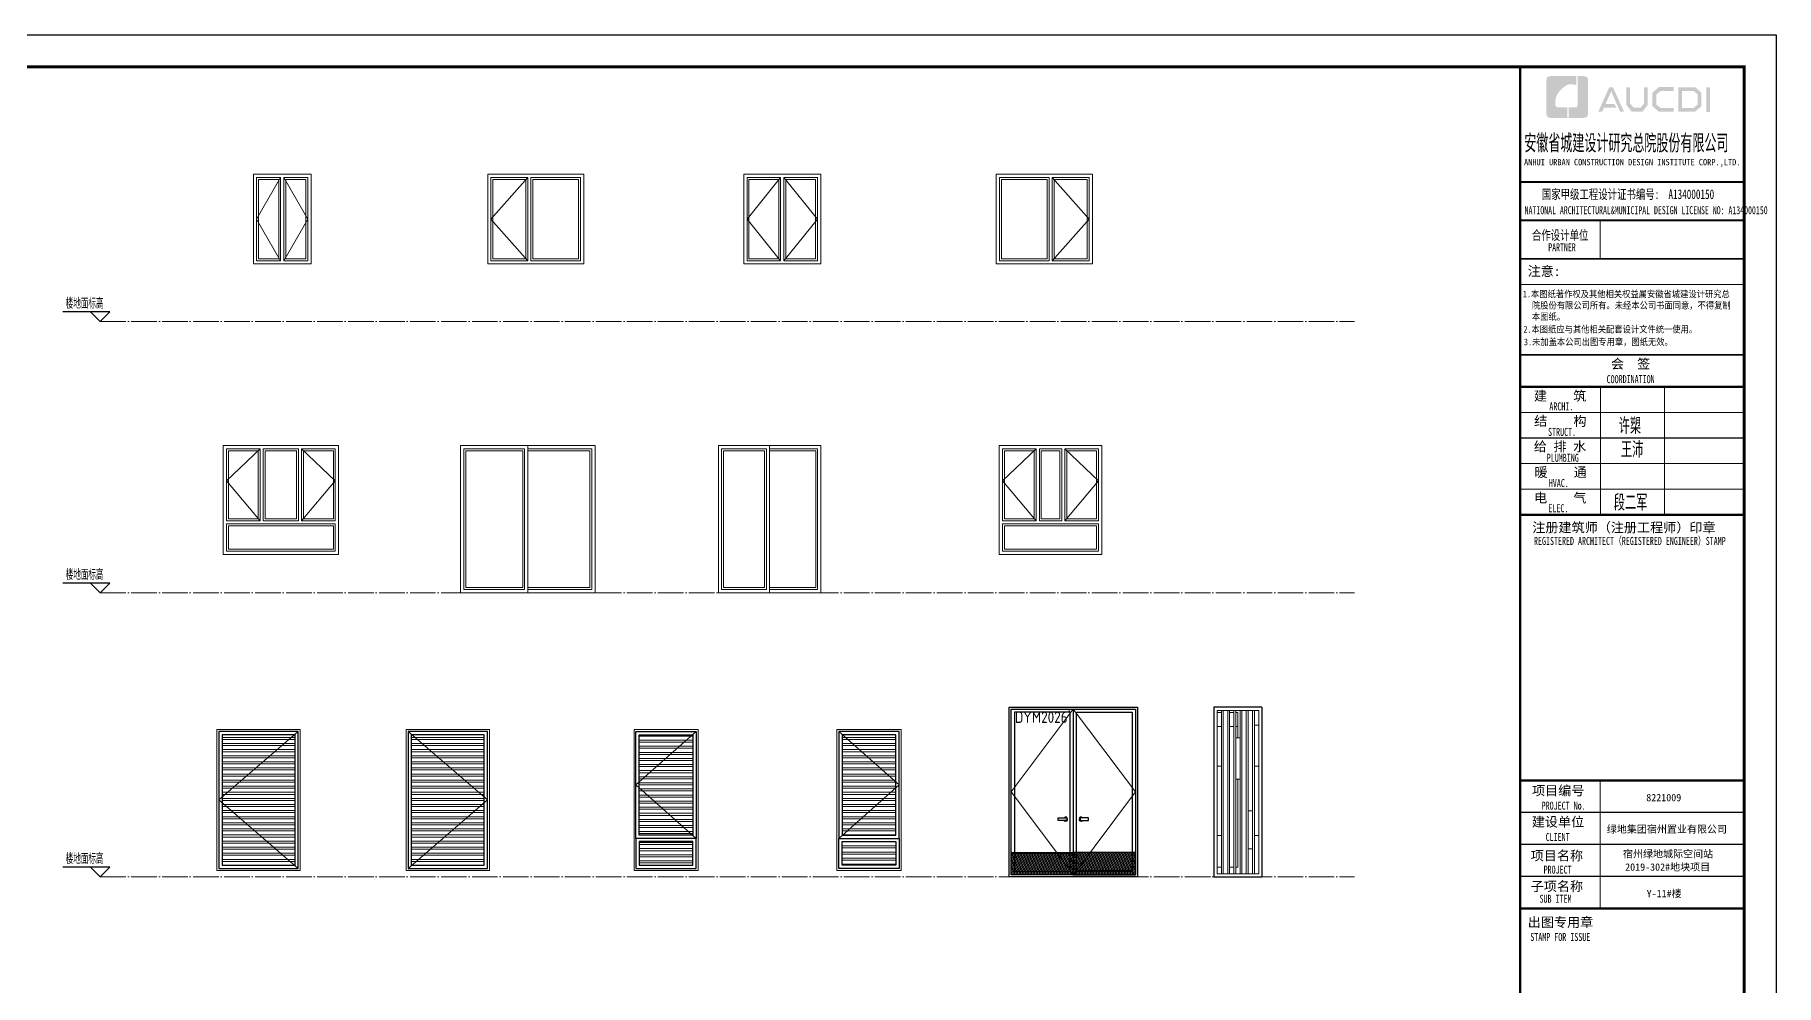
# Model space of a CAD drawing. Extents: x -518115 to 389031, y -231062 to 1628073.
# Drawn here: x 13865 to 41064, y 811724 to 826574 of the extents above; entities that cross this region are included whole.
import ezdxf

# ---------------------------------------------------------------- set-up
doc = ezdxf.new("R2010")
doc.units = 0
doc.header["$LTSCALE"] = 1000
doc.header["$MEASUREMENT"] = 0
doc.linetypes.add('DOTE', pattern=[2.42, 2, -0.2, 0.02, -0.2])
for name, color, linetype, lineweight in [('A-PL-门', 64, 'Continuous', 25), ('DOTE', 19, 'DOTE', 9), ('WINDOW', 144, 'Continuous', 15), ('图签', 147, 'Continuous', 18), ('立面-普通轮廓', 7, 'Continuous', 18), ('立面-窗', 129, 'Continuous', 30), ('立面-窗开启线', 250, 'Continuous', 13)]:
    doc.layers.add(name, color=color, linetype=linetype, lineweight=lineweight)
for name, color, linetype in [('DIM_ELEV', 3, 'Continuous'), ('图框', 140, 'Continuous'), ('图签文字', 147, 'Continuous')]:
    doc.layers.add(name, color=color, linetype=linetype)
doc.layers.add('yichutu', color=7, linetype='Continuous', true_color=0xffffff, plot=False)
doc.layers.add('不打印-标记', color=10, linetype='Continuous', lineweight=9, plot=False)
doc.styles.add('_TCH_DIM', font='SIMPLEX.shx', dxfattribs={"width": 0.7, "bigfont": 'GBCBIG.shx'})
doc.styles.add('HT', font='')
doc.styles.get("Standard").update_dxf_attribs({"font": 'gbenor.shx', "bigfont": 'gbcbig.shx'})
doc.styles.add('宋体', font='', dxfattribs={"height": 50})
doc.styles.add('建筑图签-1', font='', dxfattribs={"width": 0.7})
doc.styles.add('建筑图签-2', font='TXT.shx', dxfattribs={"width": 0.5, "bigfont": 'HZTXT.shx'})
doc.styles.get('HT').set_extended_font_data('SimHei')
doc.styles.get('宋体').set_extended_font_data('SimSun')
doc.styles.get('建筑图签-1').set_extended_font_data('SimHei')
pattern_1 = [(0, (-641266.373, -10130.59), (0, 31.25), []), (45, (-641266.373, -10130.59), (-22.0970869, 22.0970869), [])]

# ---------------------------------------------------------------- blocks, each defined once
blk = doc.blocks.new('yct-841-594-84100-59399.9999999999-100-1000.0')
at = {"layer": 'yichutu', "color": 7, "true_color": 0xffffff}
blk.add_lwpolyline([(0, 0), (0, 59400), (84100, 59400), (84100, 0)], close=True, dxfattribs=at)
blk = doc.blocks.new('院标1')
h = blk.add_hatch(color=150)
h.dxf.hatch_style = 1
h.set_gradient(color1=(33, 113, 253), color2=(33, 113, 253), tint=1, name='INVCURVED')
edge = h.paths.add_edge_path()
edge.add_spline(control_points=[(116373, 648379), (116379, 648379), (116382, 648379), (116391, 648379), (116391, 648379), (116391, 648379), (116616, 648379), (116616, 648379), (116616, 648379), (116616, 648379), (116616, 648054), (116616, 648054), (116616, 648054), (116616, 648054), (116108, 648054), (116108, 648054), (116108, 648054), (116028, 648054), (115963, 648111), (115963, 648199), (115963, 648199), (115963, 648199), (115963, 649215), (115963, 649215), (115963, 649215), (115963, 649295), (116018, 649360), (116108, 649360), (116108, 649360), (116108, 649360), (116897, 649360), (116897, 649360), (116897, 649360), (116897, 649360), (116897, 649080), (116897, 649080), (116897, 649080), (116897, 649080), (116566, 649140), (116356, 648859), (116356, 648859), (116245, 648719), (116240, 648545), (116247, 648466), (116247, 648466), (116254, 648386), (116247, 648466), (116247, 648466), (116247, 648466), (116247, 648466), (116258, 648374), (116373, 648379)], knot_values=[0, 0, 0, 0, 0.071429, 0.071429, 0.071429, 0.107143, 0.142857, 0.142857, 0.142857, 0.178571, 0.214286, 0.214286, 0.214286, 0.25, 0.285714, 0.285714, 0.285714, 0.321429, 0.357143, 0.357143, 0.357143, 0.392857, 0.428571, 0.428571, 0.428571, 0.464286, 0.5, 0.5, 0.5, 0.535714, 0.571429, 0.571429, 0.571429, 0.607143, 0.642857, 0.642857, 0.642857, 0.678571, 0.714286, 0.714286, 0.714286, 0.75, 0.785714, 0.785714, 0.785714, 0.821429, 0.857143, 0.857143, 0.857143, 0.928571, 1, 1, 1, 1], degree=3, periodic=0)
h = blk.add_hatch(color=150)
h.dxf.hatch_style = 1
h.set_gradient(color1=(33, 113, 253), color2=(33, 113, 253), tint=1, name='INVCURVED')
edge = h.paths.add_edge_path()
edge.add_spline(control_points=[(117268, 649215), (117268, 649215), (117268, 648199), (117268, 648199), (117268, 648199), (117268, 648114), (117212, 648054), (117123, 648054), (117123, 648054), (117123, 648054), (116663, 648054), (116663, 648054), (116663, 648054), (116663, 648054), (116663, 648379), (116663, 648379), (116663, 648379), (116663, 648379), (116865, 648379), (116865, 648379), (116865, 648379), (116907, 648379), (116941, 648413), (116941, 648455), (116941, 648455), (116941, 648455), (116941, 649360), (116941, 649360), (116941, 649360), (116941, 649360), (117123, 649360), (117123, 649360), (117123, 649360), (117204, 649360), (117268, 649306), (117268, 649215)], knot_values=[0, 0, 0, 0, 0.1, 0.1, 0.1, 0.15, 0.2, 0.2, 0.2, 0.25, 0.3, 0.3, 0.3, 0.35, 0.4, 0.4, 0.4, 0.45, 0.5, 0.5, 0.5, 0.55, 0.6, 0.6, 0.6, 0.65, 0.7, 0.7, 0.7, 0.75, 0.8, 0.8, 0.8, 0.9, 1, 1, 1, 1], degree=3, periodic=0)
blk = doc.blocks.new('A$C549D2611')
at = {"layer": '图框'}
h = blk.add_hatch(color=256, dxfattribs=at)
h.paths.add_polyline_path([(40957, -821), (41019, -821), (41019, -1206), (40957, -1206)])
h.paths.add_polyline_path([(40580, -879), (40580, -1142), (40761, -1142), (40823, -1089), (40823, -929), (40762, -879)], flags=16)
h.paths.add_polyline_path([(40521, -820), (40521, -1201), (40782, -1201), (40882, -1116), (40882, -902), (40784, -820)])
h.paths.add_polyline_path([(40450, -818), (40450, -876), (40246, -876), (40180, -931), (40180, -1091), (40246, -1142), (40451, -1142), (40451, -1203), (40219, -1203), (40118, -1116), (40118, -902), (40217, -818)])
h.paths.add_polyline_path([(39708, -819), (39769, -819), (39769, -1074), (39826, -1140), (39931, -1140), (39988, -1074), (39988, -819), (40045, -819), (40045, -1093), (39963, -1202), (39794, -1202), (39708, -1092)])
h.paths.add_polyline_path([(39442, -820), (39501, -820), (39672, -1202), (39614, -1202), (39473, -885), (39386, -1079), (39522, -1079), (39552, -1137), (39361, -1137), (39332, -1203), (39271, -1203)])
for p, q in [((38052, -2300), (41552, -2300)), ((38052, -2300), (41552, -2300)), ((38052, -2900), (41552, -2900))]:
    blk.add_line(p, q, dxfattribs=at)
blk.add_lwpolyline([(0, 0), (42050, 0), (42050, -29700), (0, -29700)], close=True, dxfattribs=at)
blk.add_lwpolyline([(0, 0), (42050, 0), (42050, -29700), (0, -29700)], close=True, dxfattribs=at)
at = {"layer": '图框', "const_width": 50}
blk.add_lwpolyline([(41550, -29200), (41550, -500), (1250, -500), (1250, -29200)], close=True, dxfattribs=at)
at = {"layer": '图框'}
for points, const_width in [([(38052, -29200), (38052, -500)], 35), ([(38052, -2300), (41552, -2300)], 30), ([(38052, -2900), (41552, -2900)], 30), ([(38052, -2900), (41552, -2900)], 30), ([(39302, -2900), (39302, -3500)], 17.5), ([(38052, -3500), (41552, -3500)], 30), ([(38052, -3500), (41552, -3500)], 30), ([(38052, -3900), (41552, -3900)], 17.5), ([(38057, -5000), (41557, -5000)], 30), ([(38057, -5500), (41557, -5500)], 35), ([(38057, -5500), (41557, -5500)], 35), ([(39307, -5500), (39307, -7500)], 17.5), ([(40307, -5500), (40307, -7500)], 17.5), ([(38057, -5900), (41557, -5900)], 17.5), ([(38057, -6300), (41557, -6300)], 17.5), ([(38057, -6700), (41557, -6700)], 17.5), ([(38057, -7100), (41557, -7100)], 17.5), ([(38057, -7500), (41557, -7500)], 35), ([(38052, -11650), (41552, -11650)], 35), ([(38052, -11650), (41552, -11650)], 35), ([(39302, -13650), (39302, -11650)], 17.5), ([(38052, -12150), (41552, -12150)], 17.5), ([(38052, -12650), (41552, -12650)], 17.5), ([(38052, -13150), (41552, -13150)], 17.5), ([(41552, -13650), (38052, -13650)], 35)]:
    blk.add_lwpolyline(points, dxfattribs=dict(at, const_width=const_width))
at = {"xscale": 0.5, "yscale": 0.5, "zscale": 0.5}
blk.add_blockref('院标1', (-19522, -325325), dxfattribs=at)
at = {"layer": '图框'}
for s, height, style, width, p in [('ANHUI URBAN CONSTRUCTION DESIGN INSTITUTE CORP.,LTD.', 100, '建筑图签-1', 0.91, (38112, -2039)), ('NATIONAL ARCHITECTURAL&MUNICIPAL DESIGN LICENSE NO: A134000150', 125, '建筑图签-1', 0.6, (38121, -2803)), ('PARTNER', 125, '建筑图签-1', 0.6, (38490, -3383)), ('1.本图纸著作权及其他相关权益属安徽省城建设计研究总', 105, 'HT', 0.88, (38095, -4103)), ('本图纸。', 105, 'HT', 0.88, (38235, -4456)), ('院股份有限公司所有。未经本公司书面同意，不得复制', 105, 'HT', 0.88, (38235, -4280)), (' 2.本图纸应与其他相关配套设计文件统一使用。 ', 105, 'HT', 0.88, (38040, -4654)), ('3.未加盖本公司出图专用章，图纸无效。', 105, 'HT', 0.88, (38111, -4851)), ('COORDINATION', 125, '建筑图签-1', 0.7, (39402, -5443)), ('ARCHI.', 125, '建筑图签-1', 0.7, (38507, -5869)), ('STRUCT.', 125, '建筑图签-1', 0.7, (38487, -6268)), ('PLUMBING', 125, '建筑图签-1', 0.7, (38467, -6671)), ('HVAC.', 125, '建筑图签-1', 0.7, (38499, -7067)), ('ELEC.', 125, '建筑图签-1', 0.7, (38492, -7460)), ('REGISTERED ARCHITECT（REGISTERED ENGINEER）STAMP', 125, '建筑图签-1', 0.7, (38267, -7971)), ('PROJECT No.', 125, '建筑图签-1', 0.7, (38387, -12107, -899)), ('CLIENT', 125, '建筑图签-1', 0.7, (38449, -12597)), ('PROJECT', 125, '建筑图签-1', 0.7, (38417, -13107)), ('SUB ITEM', 125, '建筑图签-1', 0.7, (38354, -13562)), ('STAMP FOR ISSUE', 125, '建筑图签-1', 0.7, (38209, -14159))]:
    blk.add_text(s, height=height, dxfattribs=dict(at, style=style, width=width)).set_placement(p)
at = {"layer": '图签', "color": 2, "style": '宋体'}
for s, height, p in [('8221009', 114.7, (40021, -11976)), ('绿地集团宿州置业有限公司', 114.67, (39405, -12469)), ('宿州绿地城际空间站', 114.7, (39657, -12856)), ('2019-302#地块项目', 114.67, (39691, -13061)), ('Y-11#楼', 114.7, (40027, -13476))]:
    blk.add_text(s, height=height, dxfattribs=at).set_placement(p)
at = {"layer": '图签文字', "color": 7, "style": '建筑图签-1'}
for s, height, width, p in [('安徽省城建设计研究总院股份有限公司', 250, 0.55, (38116, -1811)), ('国家甲级工程设计证书编号:  A134000150', 150, 0.7, (38389, -2566)), ('合作设计单位', 150, 0.7, (38235, -3205))]:
    blk.add_text(s, height=height, dxfattribs=dict(at, width=width)).set_placement(p)
for s, p in [('注意:', (38168, -3768)), ('会  签', (39470, -5216)), ('建    筑', (38267, -5717)), ('结    构', (38270, -6110)), ('给 排 水', (38265, -6507)), ('暖    通', (38274, -6909)), ('电    气', (38269, -7309)), ('注册建筑师（注册工程师）印章', (38240, -7773)), ('项目编号', (38236, -11884)), ('建设单位', (38233, -12372)), ('项目名称', (38216, -12901)), ('子项名称', (38216, -13380)), ('出图专用章', (38170, -13941))]:
    blk.add_text(s, height=150, dxfattribs=at).set_placement(p)
at = {"layer": '图签文字', "color": 1, "style": '建筑图签-2', "width": 0.7}
for s, p in [('许槊', (39590, -6236)), ('王沛', (39625, -6606)), ('段二军', (39513, -7434))]:
    blk.add_text(s, height=250, dxfattribs=at).set_placement(p)

msp = doc.modelspace()

# ---------------------------------------------------------------- hatches: boundary and pattern name
at = {"true_color": 0x642165}
h = msp.add_hatch(dxfattribs=at)
h.set_pattern_fill('木板', color=219, scale=25, style=0)
h.set_pattern_definition(pattern_1)
h.paths.add_polyline_path([(29115.9, 813447.6), (30086.4, 813447.5), (30086.4, 813797.5), (29115.9, 813797.6)])
h = msp.add_hatch(dxfattribs=at)
h.set_pattern_fill('木板', color=219, scale=25, style=0)
h.set_pattern_definition(pattern_1)
h.paths.add_polyline_path([(31055.9, 813447.6), (30085.4, 813447.5), (30085.4, 813797.5), (31055.9, 813797.6)])
at = {"layer": '立面-窗开启线', "ltscale": 0.5, "true_color": 0x88471b}
h = msp.add_hatch(dxfattribs=at)
h.set_pattern_fill('ANSI32', color=36, scale=20, angle=135)
h.set_pattern_definition([(180, (16710.41, 813467.47), (-7e-15, -95.25), []), (180, (16678.66, 813499.22), (-7e-15, -95.25), [])])
edge = h.paths.add_edge_path()
edge.add_line((17930.4, 815676.5), (17930.4, 813597.5))
edge.add_line((17930.4, 813597.5), (16790.4, 813597.5))
edge.add_line((16790.4, 813603.5), (16790.4, 815637.5))
edge.add_line((16790.4, 815637.5), (17930.4, 815637.5))
h = msp.add_hatch(dxfattribs=at)
h.set_pattern_fill('ANSI32', color=36, scale=20, angle=135)
h.set_pattern_definition([(180, (19665.47, 813467.47), (-7e-15, -95.25), []), (180, (19633.72, 813499.22), (-7e-15, -95.25), [])])
edge = h.paths.add_edge_path()
edge.add_line((20885.5, 815676.5), (20885.5, 813597.5))
edge.add_line((20885.5, 813597.5), (19745.5, 813597.5))
edge.add_line((19745.5, 813603.5), (19745.5, 815637.5))
edge.add_line((19745.5, 815637.5), (20885.5, 815637.5))
h = msp.add_hatch(dxfattribs=at)
h.set_pattern_fill('ANSI32', color=36, scale=20, angle=135)
h.set_pattern_definition([(180, (-586586.19, 804185.47), (-7e-15, -95.25), []), (180, (-586617.94, 804217.22), (-7e-15, -95.25), [])])
edge = h.paths.add_edge_path()
edge.add_line((23304.3, 815637.5), (23304.3, 814067.5))
edge.add_line((23304.3, 814067.5), (24144.3, 814067.5))
edge.add_line((24144.3, 814068), (24144.3, 815637.5))
edge.add_line((24144.3, 815637.5), (23304.3, 815637.5))
h = msp.add_hatch(dxfattribs=at)
h.set_pattern_fill('ANSI32', color=36, scale=20, angle=135)
h.set_pattern_definition([(180, (26394.54, 813467.47), (-7e-15, -95.25), []), (180, (26362.79, 813499.22), (-7e-15, -95.25), [])])
edge = h.paths.add_edge_path()
edge.add_line((27314.5, 815637.5), (27314.5, 814067.5))
edge.add_line((27314.5, 814067.5), (26474.5, 814067.5))
edge.add_line((26474.5, 814068), (26474.5, 815637.5))
edge.add_line((26474.5, 815637.5), (27314.5, 815637.5))
h = msp.add_hatch(dxfattribs=at)
h.set_pattern_fill('ANSI32', color=36, scale=20, angle=135)
h.set_pattern_definition([(180, (-586586.19, 802490.47), (-7e-15, -95.25), []), (180, (-586617.94, 802522.22), (-7e-15, -95.25), [])])
edge = h.paths.add_edge_path()
edge.add_line((23304.3, 813967.5), (23304.3, 813597.5))
edge.add_line((23304.3, 813597.5), (24144.3, 813597.5))
edge.add_line((24144.3, 813599.5), (24144.3, 813967.5))
edge.add_line((24144.3, 813967.5), (23304.3, 813967.5))
h = msp.add_hatch(dxfattribs=at)
h.set_pattern_fill('ANSI32', color=36, scale=20, angle=135)
h.set_pattern_definition([(180, (26394.54, 811772.47), (-7e-15, -95.25), []), (180, (26362.79, 811804.22), (-7e-15, -95.25), [])])
edge = h.paths.add_edge_path()
edge.add_line((27314.5, 813967.5), (27314.5, 813597.5))
edge.add_line((27314.5, 813597.5), (26474.5, 813597.5))
edge.add_line((26474.5, 813599.5), (26474.5, 813967.5))
edge.add_line((26474.5, 813967.5), (27314.5, 813967.5))

# ---------------------------------------------------------------- linework, layer by layer
at = {"color": 219, "true_color": 0x642165}
for points in [[(29848.7, 814336.4), (29982.2, 814336.4), (29982.2, 814298.4), (29848.7, 814298.4)], [(30324.1, 814336.4), (30190.6, 814336.4), (30190.6, 814298.4), (30324.1, 814298.4)]]:
    msp.add_lwpolyline(points, close=True, dxfattribs=at)
at = {"color": 217, "true_color": 0x93278f}
for points in [[(29115.9, 813797.6), (30086.4, 813797.5), (30086.4, 813447.5), (29115.9, 813447.6)], [(31055.9, 813797.6), (30085.4, 813797.5), (30085.4, 813447.5), (31055.9, 813447.6)]]:
    msp.add_lwpolyline(points, close=True, dxfattribs=at)
at = {"color": 219, "true_color": 0x642165}
for centre, radius, start, end in [((29967.3, 814318), 30.4, 221.46397, 144.11782), ((29962.4, 814317.7), 28.1, 250.54022, 117.68792), ((30205.5, 814318), 30.4, 35.88218, 318.53603), ((30210.4, 814317.7), 28.1, 62.31208, 289.45978)]:
    msp.add_arc(centre, radius, start, end, dxfattribs=at)
at = {"layer": 'A-PL-门', "color": 0}
for p, q in [((33031.8, 816067), (32281.8, 816067)), ((32281.8, 816067), (32281.8, 813417.5)), ((33031.8, 816067), (33031.8, 813417.5)), ((32281.8, 813417.5), (33031.8, 813417.5))]:
    msp.add_line(p, q, dxfattribs=at)
msp.add_lwpolyline([(29085.9, 816067.5), (31085.9, 816067.5), (31085.9, 813417.5), (29085.9, 813417.5)], close=True, dxfattribs=at)
at = {"layer": 'DIM_ELEV'}
for p, q in [((15036.1, 822243.7), (14301.5, 822243.7)), ((14886.1, 822093.7), (14736.1, 822243.7)), ((14886.1, 822093.7), (15036.1, 822243.7)), ((15036.1, 818005.6), (14301.5, 818005.6)), ((14886.1, 817855.6), (14736.1, 818005.6)), ((14886.1, 817855.6), (15036.1, 818005.6)), ((15036.1, 813567.5), (14301.5, 813567.5)), ((15036.1, 813567.5), (14301.5, 813567.5)), ((14886.1, 813417.5), (14736.1, 813567.5)), ((14886.1, 813417.5), (14736.1, 813567.5)), ((14886.1, 813417.5), (15036.1, 813567.5)), ((14886.1, 813417.5), (15036.1, 813567.5))]:
    msp.add_line(p, q, dxfattribs=at)
at = {"layer": 'DOTE', "ltscale": 0.2}
for p, q in [((14886.1, 822093.7), (34478.4, 822093.7)), ((14886.1, 817855.6), (34478.4, 817855.6)), ((14886.1, 813417.5), (34478.4, 813417.5)), ((14886.1, 813417.5), (34478.4, 813417.5))]:
    msp.add_line(p, q, dxfattribs=at)
at = {"layer": 'WINDOW'}
for p, q in [((21565.1, 820155.6), (21565.1, 817855.6)), ((25342.1, 820155.6), (25342.1, 817855.6))]:
    msp.add_line(p, q, dxfattribs=at)
for points in [[(17330.1, 824343.7), (17705.1, 824343.7), (17705.1, 823043.7), (17330.1, 823043.7)], [(18130.1, 824343.7), (17755.1, 824343.7), (17755.1, 823043.7), (18130.1, 823043.7)], [(20989.7, 824343.7), (21564.7, 824343.7), (21564.7, 823043.7), (20989.7, 823043.7)], [(22389.7, 824343.7), (21614.7, 824343.7), (21614.7, 823043.7), (22389.7, 823043.7)], [(24989.8, 824343.7), (25514.8, 824343.7), (25514.8, 823043.7), (24989.8, 823043.7)], [(26089.8, 824343.7), (25564.8, 824343.7), (25564.8, 823043.7), (26089.8, 823043.7)], [(28933, 824343.7), (29708, 824343.7), (29708, 823043.7), (28933, 823043.7)], [(30333, 824343.7), (29758, 824343.7), (29758, 823043.7), (30333, 823043.7)], [(16858.2, 820105.6), (17383.2, 820105.6), (17383.2, 818980.6), (16858.2, 818980.6)], [(17433.2, 820105.6), (17983.2, 820105.6), (17983.2, 818980.6), (17433.2, 818980.6)], [(18558.2, 820105.6), (18033.2, 820105.6), (18033.2, 818980.6), (18558.2, 818980.6)], [(20565.1, 820105.6), (21515.1, 820105.6), (21515.1, 817905.6), (20565.1, 817905.6)], [(22565.1, 820105.6), (21565.1, 820105.6), (21565.1, 817905.6), (22565.1, 817905.6)], [(24592.1, 820105.6), (25292.1, 820105.6), (25292.1, 817905.6), (24592.1, 817905.6)], [(26092.1, 820105.6), (25342.1, 820105.6), (25342.1, 817905.6), (26092.1, 817905.6)], [(28980.3, 820105.6), (29505.3, 820105.6), (29505.3, 818980.6), (28980.3, 818980.6)], [(29905.3, 820105.6), (29555.3, 820105.6), (29555.3, 818980.6), (29905.3, 818980.6)], [(30480.3, 820105.6), (29955.3, 820105.6), (29955.3, 818980.6), (30480.3, 818980.6)], [(16858.2, 818930.6), (18558.2, 818930.6), (18558.2, 818505.6), (16858.2, 818505.6)], [(28980.3, 818930.6), (30480.3, 818930.6), (30480.3, 818505.6), (28980.3, 818505.6)]]:
    msp.add_lwpolyline(points, close=True, dxfattribs=at)
at = {"layer": 'WINDOW', "color": 250}
for points in [[(17360.1, 824313.7), (17675.1, 824313.7), (17675.1, 823073.7), (17360.1, 823073.7)], [(18100.1, 824313.7), (17785.1, 824313.7), (17785.1, 823073.7), (18100.1, 823073.7)], [(21019.7, 824313.7), (21534.7, 824313.7), (21534.7, 823073.7), (21019.7, 823073.7)], [(22359.7, 824313.7), (21644.7, 824313.7), (21644.7, 823073.7), (22359.7, 823073.7)], [(25019.8, 824313.7), (25484.8, 824313.7), (25484.8, 823073.7), (25019.8, 823073.7)], [(26059.8, 824313.7), (25594.8, 824313.7), (25594.8, 823073.7), (26059.8, 823073.7)], [(28963, 824313.7), (29678, 824313.7), (29678, 823073.7), (28963, 823073.7)], [(30303, 824313.7), (29788, 824313.7), (29788, 823073.7), (30303, 823073.7)], [(16888.2, 820075.6), (17353.2, 820075.6), (17353.2, 819010.6), (16888.2, 819010.6)], [(17463.2, 820075.6), (17953.2, 820075.6), (17953.2, 819010.6), (17463.2, 819010.6)], [(18528.2, 820075.6), (18063.2, 820075.6), (18063.2, 819010.6), (18528.2, 819010.6)], [(20595.1, 820075.6), (21485.1, 820075.6), (21485.1, 817935.6), (20595.1, 817935.6)], [(24622.1, 820075.6), (25262.1, 820075.6), (25262.1, 817935.6), (24622.1, 817935.6)], [(29010.3, 820075.6), (29475.3, 820075.6), (29475.3, 819010.6), (29010.3, 819010.6)], [(29875.3, 820075.6), (29585.3, 820075.6), (29585.3, 819010.6), (29875.3, 819010.6)], [(30450.3, 820075.6), (29985.3, 820075.6), (29985.3, 819010.6), (30450.3, 819010.6)], [(16888.2, 818900.6), (18528.2, 818900.6), (18528.2, 818535.6), (16888.2, 818535.6)], [(29010.3, 818900.6), (30450.3, 818900.6), (30450.3, 818535.6), (29010.3, 818535.6)]]:
    msp.add_lwpolyline(points, close=True, dxfattribs=at)
for points in [[(21565.1, 817935.6), (22535.1, 817935.6), (22535.1, 820075.6), (21565.1, 820075.6)], [(25342.1, 817935.6), (26062.1, 817935.6), (26062.1, 820075.6), (25342.1, 820075.6)]]:
    msp.add_lwpolyline(points, dxfattribs=at)
at = {"layer": '立面-普通轮廓'}
for points in [[(17280.1, 824393.7), (18180.1, 824393.7), (18180.1, 822993.7), (17280.1, 822993.7)], [(22439.7, 824393.7), (20939.7, 824393.7), (20939.7, 822993.7), (22439.7, 822993.7)], [(26139.8, 824393.7), (24939.8, 824393.7), (24939.8, 822993.7), (26139.8, 822993.7)], [(28883, 824393.7), (30383, 824393.7), (30383, 822993.7), (28883, 822993.7)], [(16808.2, 820155.6), (18608.2, 820155.6), (18608.2, 818455.6), (16808.2, 818455.6)], [(20515.1, 820155.6), (22615.1, 820155.6), (22615.1, 817855.6), (20515.1, 817855.6)], [(24542.1, 820155.6), (26142.1, 820155.6), (26142.1, 817855.6), (24542.1, 817855.6)], [(28930.3, 820155.6), (30530.3, 820155.6), (30530.3, 818455.6), (28930.3, 818455.6)], [(16710.4, 813517.5), (18010.4, 813517.5), (18010.4, 815717.5), (16710.4, 815717.5)], [(19665.5, 813517.5), (20965.5, 813517.5), (20965.5, 815717.5), (19665.5, 815717.5)], [(24224.3, 813517.5), (23224.3, 813517.5), (23224.3, 815717.5), (24224.3, 815717.5)], [(26394.5, 813517.5), (27394.5, 813517.5), (27394.5, 815717.5), (26394.5, 815717.5)]]:
    msp.add_lwpolyline(points, close=True, dxfattribs=at)
at = {"layer": '立面-窗'}
msp.add_line((30085.9, 816037.5), (30085.9, 813447.5), dxfattribs=at)
for points in [[(29115.9, 816037.5), (31055.9, 816037.5), (31055.9, 813447.5), (29115.9, 813447.5)], [(29165.9, 813497.5), (30035.9, 813497.5), (30035.9, 815987.5), (29165.9, 815987.5)], [(31005.9, 813497.5), (30135.9, 813497.5), (30135.9, 815987.5), (31005.9, 815987.5)], [(16740.4, 813547.5), (17980.4, 813547.5), (17980.4, 815687.5), (16740.4, 815687.5)], [(16790.4, 813597.5), (17930.4, 813597.5), (17930.4, 815637.5), (16790.4, 815637.5)], [(19695.5, 813547.5), (20935.5, 813547.5), (20935.5, 815687.5), (19695.5, 815687.5)], [(19745.5, 813597.5), (20885.5, 813597.5), (20885.5, 815637.5), (19745.5, 815637.5)], [(24194.3, 814017.5), (23254.3, 814017.5), (23254.3, 815687.5), (24194.3, 815687.5)], [(24144.3, 814067.5), (23304.3, 814067.5), (23304.3, 815637.5), (24144.3, 815637.5)], [(26424.5, 814017.5), (27364.5, 814017.5), (27364.5, 815687.5), (26424.5, 815687.5)], [(26474.5, 814067.5), (27314.5, 814067.5), (27314.5, 815637.5), (26474.5, 815637.5)], [(24194.3, 814017.5), (23254.3, 814017.5), (23254.3, 813547.5), (24194.3, 813547.5)], [(24144.3, 813967.5), (23304.3, 813967.5), (23304.3, 813597.5), (24144.3, 813597.5)], [(26424.5, 814017.5), (27364.5, 814017.5), (27364.5, 813547.5), (26424.5, 813547.5)], [(26474.5, 813967.5), (27314.5, 813967.5), (27314.5, 813597.5), (26474.5, 813597.5)]]:
    msp.add_lwpolyline(points, close=True, dxfattribs=at)
at = {"layer": '立面-窗开启线', "color": 36, "ltscale": 0.5, "true_color": 0x88471b}
for p, q in [((32332.6, 813466), (32332.6, 816017)), ((32985.1, 816017), (32332.6, 816017)), ((32332.6, 815983), (32399.6, 815983)), ((32399.6, 816017), (32399.6, 813466)), ((32428.9, 813466), (32428.9, 816017)), ((32497.2, 816017), (32497.2, 813466)), ((32526.5, 813466), (32526.5, 816017)), ((32526.5, 815983), (32592.6, 815983)), ((32592.6, 816017), (32592.6, 813466)), ((32621.8, 813466), (32621.8, 816017)), ((32621.8, 815983), (32653.3, 815983)), ((32653.3, 815983), (32653.3, 815587.8)), ((32690.2, 816017), (32690.2, 813466)), ((32719.4, 813466), (32719.4, 816017)), ((32787.8, 816017), (32787.8, 813466)), ((32817, 813466), (32817, 816017)), ((32885.3, 816017), (32885.3, 813466)), ((32914.6, 813466), (32914.6, 816017)), ((32985.1, 813466), (32985.1, 816017)), ((32399.6, 815766.5), (32332.6, 815766.5)), ((32592.6, 815766.5), (32526.5, 815766.5)), ((32653.3, 815766.5), (32621.8, 815766.5)), ((32914.6, 815788.8), (32985.1, 815788.8)), ((32621.8, 815587.8), (32690.2, 815587.8)), ((32399.6, 815144), (32332.6, 815144)), ((32690.2, 814943), (32621.8, 814943)), ((32653.3, 814943), (32653.3, 813568)), ((32985.1, 815144), (32914.6, 815144)), ((32817, 814449), (32885.3, 814449)), ((32399.6, 814064.5), (32332.6, 814064.5)), ((32985.1, 814064.5), (32914.6, 814064.5)), ((32885.3, 813854.3), (32817, 813854.3)), ((32399.6, 813568), (32332.6, 813568)), ((32592.6, 813568), (32526.5, 813568)), ((32653.3, 813568), (32621.8, 813568)), ((33031.8, 813417.5), (32281.8, 813417.5)), ((32332.6, 813466), (32985.1, 813466)), ((32803.3, 813416.9), (32803.3, 813417.5)), ((33018.6, 813417.5), (33018.6, 813416.9))]:
    msp.add_line(p, q, dxfattribs=at)
at = {"layer": '立面-窗开启线', "color": 4, "ltscale": 0.5}
for points in [[(17705.1, 824343.7), (17330.1, 823693.7), (17705.1, 823043.7)], [(17755.1, 824343.7), (18130.1, 823693.7), (17755.1, 823043.7)], [(21564.7, 824343.7), (20989.7, 823693.7), (21564.7, 823043.7)], [(25514.8, 824343.7), (24989.8, 823693.7), (25514.8, 823043.7)], [(25564.8, 824343.7), (26089.8, 823693.7), (25564.8, 823043.7)], [(29758, 824343.7), (30333, 823693.7), (29758, 823043.7)], [(17383.2, 820105.6), (16858.2, 819605.6), (17383.2, 818980.6)], [(18033.2, 820105.6), (18558.2, 819605.6), (18033.2, 818980.6)], [(29505.3, 820105.6), (28980.3, 819605.6), (29505.3, 818980.6)], [(29955.3, 820105.6), (30480.3, 819605.6), (29955.3, 818980.6)], [(17980.4, 815687.5), (16740.4, 814617.5), (17980.4, 813547.5)], [(19695.5, 815687.5), (20935.5, 814617.5), (19695.5, 813547.5)], [(24194.3, 815687.5), (23254.3, 814852.5), (24194.3, 814017.5)], [(26424.5, 815687.5), (27364.5, 814852.5), (26424.5, 814017.5)]]:
    msp.add_lwpolyline(points, dxfattribs=at)
at = {"layer": '立面-窗开启线', "ltscale": 0.5}
for points in [[(30085.9, 816037.5), (29115.9, 814742.5), (30086.3, 813447.5)], [(30085.9, 816037.5), (31055.9, 814742.5), (30086.3, 813447.5)]]:
    msp.add_lwpolyline(points, dxfattribs=at)

# ---------------------------------------------------------------- block references
msp.add_blockref('A$C549D2611', (-985.9, 826573.7))
at = {"layer": 'yichutu', "xscale": 0.5, "yscale": 0.5, "zscale": 0.5}
msp.add_blockref('yct-841-594-84100-59399.9999999999-100-1000.0', (-985.9, 796873.7), dxfattribs=at)

# ---------------------------------------------------------------- texts
at = {"layer": 'DIM_ELEV', "color": 7, "style": '_TCH_DIM', "width": 0.7}
for p in [(14347.5, 822293.7), (14347.5, 818055.6), (14347.5, 813617.5), (14347.5, 813617.5)]:
    msp.add_text('楼地面标高', height=168.79, dxfattribs=at).set_placement(p)
at = {"layer": '不打印-标记', "color": 1}
msp.add_text("DYM2026'", height=175, dxfattribs=at).set_placement((29175.4, 815822.6))

doc.saveas('drawing.dxf')
